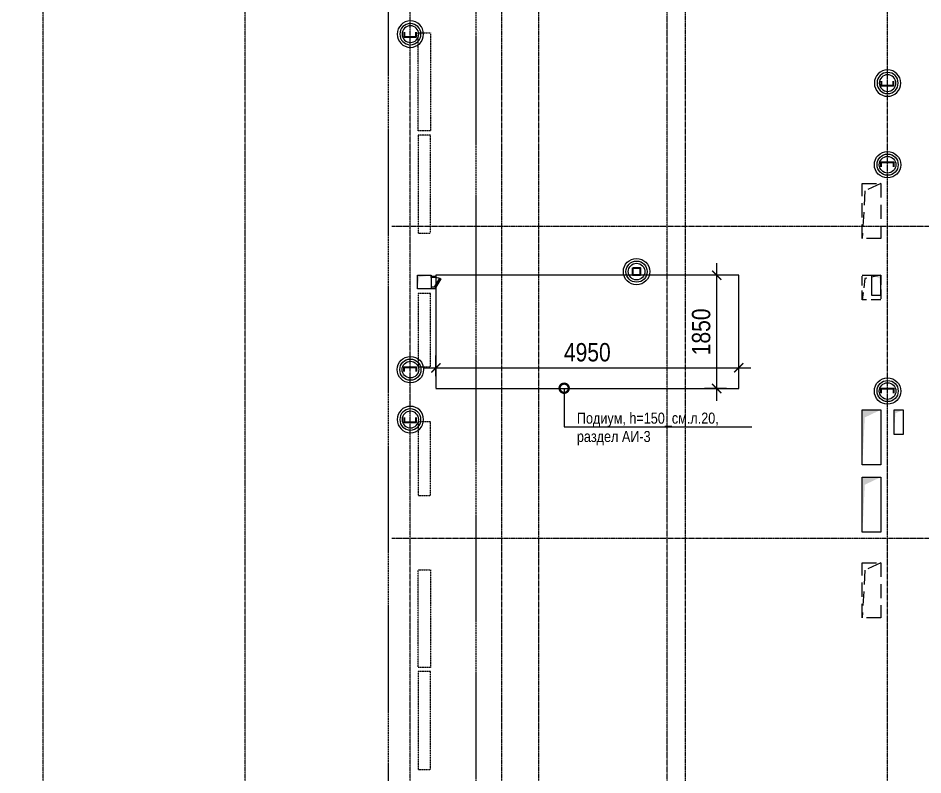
# Model space of a CAD drawing. Header units: millimetres. Extents: x -65509 to 912790, y 446 to 713294.
# Drawn here: x 205489 to 220277, y 346010 to 358381 of the extents above; entities that cross this region are included whole.
import ezdxf
from ezdxf import colors
from ezdxf.entities.mleader import LeaderData, LeaderLine
from ezdxf.math import Vec2, Vec3

# ---------------------------------------------------------------- set-up
doc = ezdxf.new("R2010")
doc.units = ezdxf.units.MM
for name, pattern in [('CENTER2', [28.575, 19.05, -3.175, 3.175, -3.175]), ('DASHED', [19.05, 12.7, -6.35]), ('HIDDEN', [9.525, 6.35, -3.175]), ('HIDDEN2', [4.7625, 3.175, -1.5875])]:
    doc.linetypes.add(name, pattern=pattern)
doc.layers.get('Defpoints').update_dxf_attribs({"color": 250})
for name, color, linetype, lineweight in [('АР_Двери_лючки', 222, 'Continuous', 0), ('АР_Разрезы марка', 7, 'Continuous', 13), ('ВК_Шахты', 250, 'Continuous', 9), ('КМ_Фахверки', 250, 'Continuous', 25), ('ОВ_Классы', 250, 'Continuous', 0), ('ОВ_Шахты', 250, 'Continuous', 5), ('РД_Оси_100', 250, 'Continuous', 0), ('РД_полы_подиумы', 7, 'Continuous', 0)]:
    doc.layers.add(name, color=color, linetype=linetype, lineweight=lineweight)
doc.layers.add('АР_Делит', color=250, linetype='Continuous', lineweight=0, plot=False)
doc.layers.add('АР_Отопительные приборы', color=1, linetype='HIDDEN2', lineweight=0, true_color=0xff0000)
doc.styles.add('style1', font='ARIALN.TTF')
doc.dimstyles.new('Dim200_ареал', dxfattribs={"dimscale": 100, "dimtxt": 5, "dimasz": 2.5, "dimexe": 2, "dimexo": 2, "dimgap": 1, "dimtad": 1, "dimzin": 12, "dimdsep": 46, "dimtxsty": 'style1', "dimblk": 'ARCHTICK', "dimcen": 3, "dimdle": 2, "dimclrd": 256, "dimclre": 256, "dimaunit": 1, "dimadec": 0, "dimazin": 3, "dimtfac": 1, "dimtmove": 1, "dimatfit": 3, "dimldrblk": 'OPEN30', "dimfxl": 5, "dimfxlon": 1, "dimtolj": 1, "dimtzin": 0, "dimlwd": 9, "dimlwe": 9, "dimarcsym": 0})

# ---------------------------------------------------------------- blocks, each defined once
blk = doc.blocks.new('otv')
at = {"linetype": 'Continuous'}
blk.add_lwpolyline([(0, -1), (0, 0), (1, 0), (1, -1)], close=True, dxfattribs=at)
blk.add_solid([(0, -1), (0, 0), (0.135, -0.137), (1, 0)], dxfattribs=at)
blk = doc.blocks.new('СОШ_2200_АР_ОСИ_М100_28.05.24')
at = {"layer": 'АР_Делит', "color": 5, "linetype": 'DASHED'}
blk.add_lwpolyline([(114955, 135155), (114955, -355), (93595.036, -355), (93595.036, 13855), (94145, 13855), (94145, 68320), (66055, 68320), (66055, 13857.73), (83455, 13857.73), (83455, -355), (45245, -355), (45245, 13145), (44695, 13145), (44695, 26755), (45245, 26755), (45245, 68320), (20455, 68320), (20455, 26755), (27955, 26755), (27955, 13145), (-355, 13145), (-355, 100855)], dxfattribs=at)
at = {"layer": 'РД_Оси_100', "linetype": 'CENTER2'}
for p, q in [((88500, -6155), (88500, 139938.679)), ((91800, -6155), (91800, 139938.679)), ((94500, -6155), (94500, 139938.679)), ((96000, -6155), (96000, 139938.679)), ((102300, -6155), (102300, 139938.679)), ((119910, 59700), (94200, 59700)), ((119910, 54600), (94200, 54600))]:
    blk.add_line(p, q, dxfattribs=at)
for points in [[(96600, -6155), (96600, 139938.679)], [(98700, -6194.98), (98700, 139538.679), (98550, 139938.679)], [(99000, -6195.83), (99000, 139538.679), (99150, 139938.679)]]:
    blk.add_lwpolyline(points, dxfattribs=at)
blk = doc.blocks.new('otv пунктир')
at = {"linetype": 'HIDDEN', "ltscale": 0.07}
blk.add_lwpolyline([(0, 0), (0, 1), (1, 1), (1, 0)], close=True, dxfattribs=at)
blk.add_lwpolyline([(0, 1), (0.135, 0.137), (1, 0)], dxfattribs=at)
blk = doc.blocks.new('Ф_пеноблок 200')
at = {"layer": 'АР_Делит', "color": 1}
for radius in [216, 173, 136]:
    blk.add_circle((103, -42), radius, dxfattribs=at)
at = {"layer": 'КМ_Фахверки'}
blk.add_lwpolyline([(0, -75), (0, 0), (200, 0), (200, -75)], dxfattribs=at)
blk = doc.blocks.new('Ф_крпич 120')
at = {"layer": 'АР_Делит', "color": 1}
for radius in [216, 173, 136]:
    blk.add_circle((60, -60), radius, dxfattribs=at)
at = {"layer": 'КМ_Фахверки'}
blk.add_lwpolyline([(0, 0), (120, 0), (120, -120), (0, -120)], close=True, dxfattribs=at)
at = {"layer": 'КМ_Фахверки', "lineweight": 5}
blk.add_lwpolyline([(6, -6), (114, -6), (114, -114), (6, -114)], close=True, dxfattribs=at)
blk = doc.blocks.new('_DotSmall')
at = {"color": 0, "linetype": 'ByBlock', "const_width": 0.5}
blk.add_lwpolyline([(-0.0625, 0, 1), (0.0625, 0, 1)], format="xyb", close=True, dxfattribs=at)
blk = doc.blocks.new('Bottom_L_1600')
at = {"layer": 'АР_Отопительные приборы'}
blk.add_lwpolyline([(800, -100), (-800, -100), (-800, 100), (800, 100)], close=True, dxfattribs=at)
blk = doc.blocks.new('Bottom_R_1600')
at = {"layer": 'АР_Отопительные приборы'}
blk.add_lwpolyline([(-800, -100), (800, -100), (800, 100), (-800, 100)], close=True, dxfattribs=at)
blk = doc.blocks.new('Bottom_R_1200')
at = {"layer": 'АР_Отопительные приборы'}
blk.add_lwpolyline([(-600, -100), (600, -100), (600, 100), (-600, 100)], close=True, dxfattribs=at)
blk = doc.blocks.new('_ArchTick')
at = {"color": 0, "linetype": 'ByBlock', "const_width": 0.15}
blk.add_lwpolyline([(-0.5, -0.5), (0.5, 0.5)], dxfattribs=at)
blk = doc.blocks.new('*D559')
at = {"layer": 'Defpoints', "color": 0, "lineweight": 25, "transparency": 16777216}
for p in [(217267, 352664), (212317, 352327), (217267, 352327)]:
    blk.add_point(p, dxfattribs=at)
at = {"layer": 'РД_полы_подиумы', "lineweight": 9, "transparency": 16777216}
for p, q in [((212317, 352527), (212317, 352864)), ((217267, 352527), (217267, 352864)), ((212117, 352664), (217467, 352664))]:
    blk.add_line(p, q, dxfattribs=at)
at = {"layer": 'РД_полы_подиумы', "lineweight": 9, "transparency": 16777216, "xscale": 150, "yscale": 150, "zscale": 150, "rotation": 180}
blk.add_blockref('_ArchTick', (212317, 352664), dxfattribs=at)
at = {"layer": 'РД_полы_подиумы', "lineweight": 9, "transparency": 16777216, "xscale": 150, "yscale": 150, "zscale": 150}
blk.add_blockref('_ArchTick', (217267, 352664), dxfattribs=at)
at = {"layer": 'РД_полы_подиумы', "color": 0, "transparency": 16777216, "insert": (214792, 352917), "char_height": 300, "attachment_point": 5, "style": 'style1'}
blk.add_mtext('\\A1;4950', dxfattribs=at)
blk = doc.blocks.new('_Open30')
at = {"color": 0, "linetype": 'ByBlock', "lineweight": -2}
for p, q in [((-1, 0.268), (0, 0)), ((0, 0), (-1, -0.268)), ((0, 0), (-1, 0))]:
    blk.add_line(p, q, dxfattribs=at)
blk = doc.blocks.new('*D560')
at = {"layer": 'Defpoints', "color": 0, "lineweight": 25, "transparency": 16777216}
for p in [(216907, 354177), (217268, 354177), (217267, 352327)]:
    blk.add_point(p, dxfattribs=at)
at = {"layer": 'РД_полы_подиумы', "lineweight": 9, "transparency": 16777216}
for p, q in [((216907, 352127), (216907, 354377)), ((217068, 354177), (216707, 354177)), ((217067, 352327), (216707, 352327))]:
    blk.add_line(p, q, dxfattribs=at)
at = {"layer": 'РД_полы_подиумы', "lineweight": 9, "transparency": 16777216, "xscale": 150, "yscale": 150, "zscale": 150}
for p, rotation in [((216907, 354177), 90), ((216907, 352327), 270)]:
    blk.add_blockref('_ArchTick', p, dxfattribs=dict(at, rotation=rotation))
at = {"layer": 'РД_полы_подиумы', "color": 0, "transparency": 16777216, "insert": (216654, 353252), "char_height": 300, "attachment_point": 5, "rotation": 90, "style": 'style1'}
blk.add_mtext('\\A1;1850', dxfattribs=at)
blk = doc.blocks.new('200х200')
at = {"layer": 'АР_Двери_лючки', "color": 222, "linetype": 'Continuous', "lineweight": 0}
for points in [[(101589, 64550), (101589, 64570), (101669, 64570), (101669, 64550)], [(101669, 64390), (101652, 64400), (101732, 64539), (101749, 64529)], [(101589, 64390), (101589, 64370), (101669, 64370), (101669, 64390)]]:
    blk.add_lwpolyline(points, close=True, dxfattribs=at)
at = {"layer": 'АР_Двери_лючки', "color": 222, "linetype": 'Continuous', "lineweight": 0, "extrusion": (0, 0, -1)}
blk.add_arc((-101669, 64390), 160, 90, 120, dxfattribs=at)

msp = doc.modelspace()

# ---------------------------------------------------------------- linework, layer by layer
at = {"layer": 'АР_Разрезы марка', "linetype": 'DASHED', "lineweight": 0}
msp.add_lwpolyline([(214984.238, 432881.126), (214984.238, 395913.3), (212971.267, 395913.3), (212971.267, 293307.049)], dxfattribs=at)
at = {"layer": 'РД_полы_подиумы', "color": 0, "linetype": 'HIDDEN'}
msp.add_lwpolyline([(212317.159, 352326.733), (217266.809, 352326.733), (217266.809, 354176.733), (212317.159, 354176.733)], close=True, dxfattribs=at)

# ---------------------------------------------------------------- block references
at = {"layer": 'АР_Двери_лючки'}
msp.add_blockref('200х200', (110648.331, 289591.943), dxfattribs=at)
msp.add_blockref('200х200', (110648.331, 289591.943), dxfattribs=at)
at = {"layer": 'АР_Отопительные приборы', "rotation": 270}
for name, p in [('Bottom_L_1600', (212127.157, 357339.9)), ('Bottom_R_1600', (212127.157, 355664.9)), ('Bottom_R_1200', (212127.157, 353279.001)), ('Bottom_R_1200', (212127.157, 351179.001)), ('Bottom_L_1600', (212127.157, 348564.901)), ('Bottom_R_1600', (212127.157, 346899.668))]:
    msp.add_blockref(name, p, dxfattribs=at)
at = {"layer": 'ВК_Шахты', "color": 1}
for p, xscale, yscale, rotation in [((212017.36, 354176.527), 220, 220, 359.9999782468097), ((219587.158, 354174.573), -150, 320, 2.175319028907552e-05), ((219807.159, 351976.733), 150, 400, 359.9999782468097)]:
    msp.add_blockref('otv', p, dxfattribs=dict(at, xscale=xscale, yscale=yscale, rotation=rotation))
at = {"layer": 'КМ_Фахверки', "xscale": -1, "rotation": 180}
for p in [(211797.159, 358076.733), (219597.159, 357276.733), (211797.159, 351776.733)]:
    msp.add_blockref('Ф_пеноблок 200', p, dxfattribs=at)
at = {"layer": 'КМ_Фахверки'}
for name, p in [('Ф_пеноблок 200', (219597.159, 356026.733)), ('Ф_крпич 120', (215537.159, 354296.733)), ('Ф_пеноблок 200', (211797.159, 352676.733)), ('Ф_пеноблок 200', (219597.159, 352326.733))]:
    msp.add_blockref(name, p, dxfattribs=at)
at = {"layer": 'ОВ_Классы', "yscale": 300, "rotation": 270}
for p, xscale in [((219287.146, 355676.733), 900), ((219287.159, 354176.712), 400), ((219287.159, 349476.733), 900)]:
    msp.add_blockref('otv пунктир', p, dxfattribs=dict(at, xscale=xscale))
at = {"layer": 'ОВ_Шахты', "color": 1, "xscale": 300, "yscale": 900, "zscale": 1400}
for p in [(219287.158, 351976.733), (219287.159, 350876.733)]:
    msp.add_blockref('otv', p, dxfattribs=at)
at = {"layer": 'РД_Оси_100'}
msp.add_blockref('СОШ_2200_АР_ОСИ_М100_28.05.24', (117397.159, 295276.733), dxfattribs=at)

# ---------------------------------------------------------------- dimensions: what is measured, and where the dimension line sits
at = {"layer": 'РД_полы_подиумы', "color": 0}
dim = msp.add_linear_dim(base=(216907.112, 354176.733), p1=(217266.809, 352326.733), p2=(217267.809, 354176.733), angle=90, dimstyle='Dim200_ареал', override={"dimtxt": 3, "dimasz": 1.5}, dxfattribs=at)
dim.commit()
dim.dimension.update_dxf_attribs({"geometry": '*D560', "text_midpoint": (216653.94, 353251.733)})
dim = msp.add_linear_dim(base=(217267.159, 352664.123), p1=(212317.159, 352326.733), p2=(217267.159, 352326.733), dimstyle='Dim200_ареал', override={"dimtxt": 3, "dimasz": 1.5}, dxfattribs=at)
dim.commit()
dim.dimension.update_dxf_attribs({"geometry": '*D559', "text_midpoint": (214792.159, 352917.294)})

# ---------------------------------------------------------------- leaders
ml = msp.add_multileader_mtext('Standard', dxfattribs=at)
ml.set_content('\\pxsm1;Подиум, h=150_см.л.20, раздел АИ-3', style='style1')
ml.set_leader_properties(color=256, linetype='ByLayer', lineweight=9)
ml.set_arrow_properties(name='DOTSMALL')
ml.build(insert=Vec2(0, 0))
ml.multileader.update_dxf_attribs({"text_left_attachment_type": 6, "text_right_attachment_type": 6, "text_bottom_attachment_type": 10, "dogleg_length": 25, "arrow_head_size": 300})
ctx = ml.context
ctx.base_point, ctx.char_height, ctx.arrow_head_size, ctx.landing_gap_size, ctx.plane_origin = Vec3(214571.505, 351701.889), 180, 300, 50, Vec3(205959.641, 354730.661)
ctx.left_attachment, ctx.right_attachment, ctx.top_attachment = 6, 6, 10
notes = []
notes.append((ctx, [(0, (1, 1, 0), (214413.494, 351701.889), (1, 0), 158.01, [(1, [(214413.779, 352330.689)], 0, [])])]))
ctx.mtext.insert, ctx.mtext.width, ctx.mtext.defined_height, ctx.mtext.line_spacing_factor, ctx.mtext.flow_direction = Vec3(214621.505, 351931.862), 2833.26119, 2067.07, 0.3, 5
for ctx, leaders in notes:
    for number, flags, end, landing, length, lines in leaders:
        leader = LeaderData()
        leader.index, (leader.has_last_leader_line, leader.has_dogleg_vector, leader.attachment_direction) = number, flags
        leader.last_leader_point, leader.dogleg_vector, leader.dogleg_length = Vec3(end), Vec3(landing), length
        for number, points, colour, breaks in lines:
            line = LeaderLine()
            line.index, line.vertices, line.color, line.breaks = number, Vec3.list(points), colors.encode_raw_color(colour), breaks
            leader.lines.append(line)
        ctx.leaders.append(leader)

doc.saveas('drawing.dxf')
